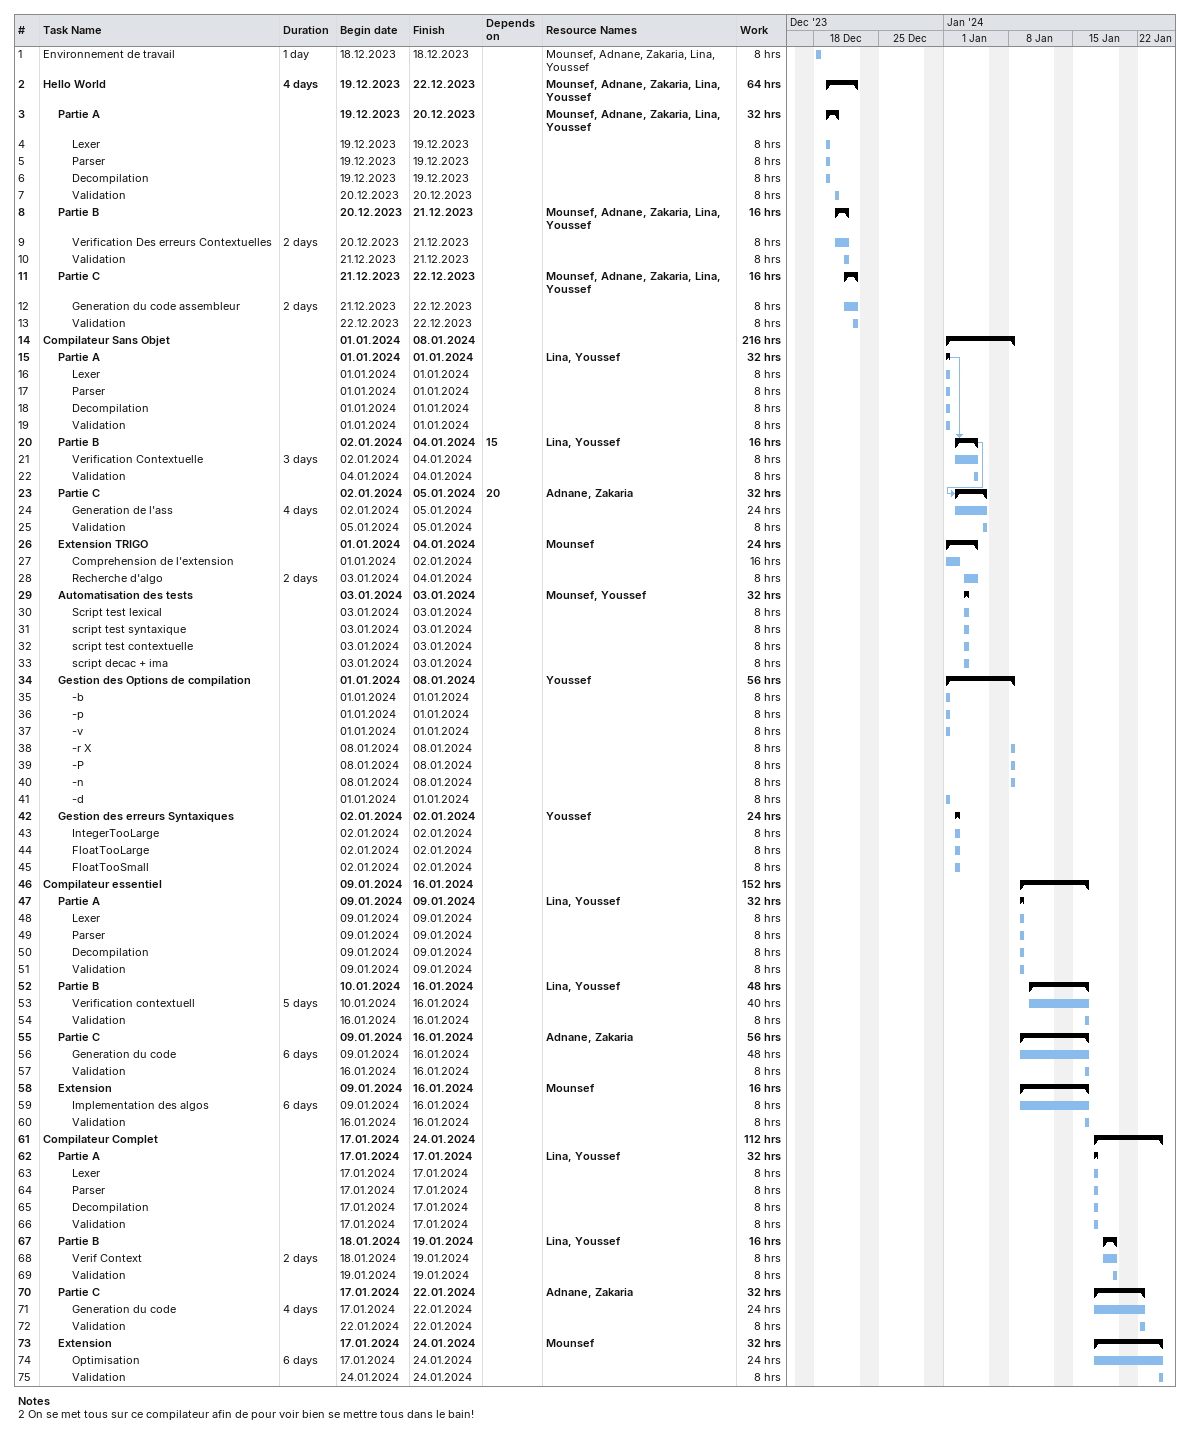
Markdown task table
| ID | Level | Task | Duration | Start | Finish | Predecessors | Resources | Work (h) |
|---|---|---|---|---|---|---|---|---|
| 1 | 1 | Environnement de travail | 1d | 2023-12-18 | 2023-12-18 |  | Mounsef, Adnane, Zakaria, Lina, Youssef | 8 |
| 2 | 1 | **Hello World** | 4d | 2023-12-19 | 2023-12-22 |  | Mounsef, Adnane, Zakaria, Lina, Youssef | 64 |
| 3 | 2 | **Partie A** |  | 2023-12-19 | 2023-12-20 |  | Mounsef, Adnane, Zakaria, Lina, Youssef | 32 |
| 4 | 3 | Lexer |  | 2023-12-19 | 2023-12-19 |  |  | 8 |
| 5 | 3 | Parser |  | 2023-12-19 | 2023-12-19 |  |  | 8 |
| 6 | 3 | Decompilation |  | 2023-12-19 | 2023-12-19 |  |  | 8 |
| 7 | 3 | Validation |  | 2023-12-20 | 2023-12-20 |  |  | 8 |
| 8 | 2 | **Partie B** |  | 2023-12-20 | 2023-12-21 |  | Mounsef, Adnane, Zakaria, Lina, Youssef | 16 |
| 9 | 3 | Verification Des erreurs Contextuelles | 2d | 2023-12-20 | 2023-12-21 |  |  | 8 |
| 10 | 3 | Validation |  | 2023-12-21 | 2023-12-21 |  |  | 8 |
| 11 | 2 | **Partie C** |  | 2023-12-21 | 2023-12-22 |  | Mounsef, Adnane, Zakaria, Lina, Youssef | 16 |
| 12 | 3 | Generation du code assembleur | 2d | 2023-12-21 | 2023-12-22 |  |  | 8 |
| 13 | 3 | Validation |  | 2023-12-22 | 2023-12-22 |  |  | 8 |
| 14 | 1 | **Compilateur Sans Objet** |  | 2024-01-01 | 2024-01-08 |  |  | 216 |
| 15 | 2 | **Partie A** |  | 2024-01-01 | 2024-01-01 |  | Lina, Youssef | 32 |
| 16 | 3 | Lexer |  | 2024-01-01 | 2024-01-01 |  |  | 8 |
| 17 | 3 | Parser |  | 2024-01-01 | 2024-01-01 |  |  | 8 |
| 18 | 3 | Decompilation |  | 2024-01-01 | 2024-01-01 |  |  | 8 |
| 19 | 3 | Validation |  | 2024-01-01 | 2024-01-01 |  |  | 8 |
| 20 | 2 | **Partie B** |  | 2024-01-02 | 2024-01-04 | 15 | Lina, Youssef | 16 |
| 21 | 3 | Verification Contextuelle | 3d | 2024-01-02 | 2024-01-04 |  |  | 8 |
| 22 | 3 | Validation |  | 2024-01-04 | 2024-01-04 |  |  | 8 |
| 23 | 2 | **Partie C** |  | 2024-01-02 | 2024-01-05 | 20 | Adnane, Zakaria | 32 |
| 24 | 3 | Generation de l'ass | 4d | 2024-01-02 | 2024-01-05 |  |  | 24 |
| 25 | 3 | Validation |  | 2024-01-05 | 2024-01-05 |  |  | 8 |
| 26 | 2 | **Extension TRIGO** |  | 2024-01-01 | 2024-01-04 |  | Mounsef | 24 |
| 27 | 3 | Comprehension de l'extension |  | 2024-01-01 | 2024-01-02 |  |  | 16 |
| 28 | 3 | Recherche d'algo | 2d | 2024-01-03 | 2024-01-04 |  |  | 8 |
| 29 | 2 | **Automatisation des tests** |  | 2024-01-03 | 2024-01-03 |  | Mounsef, Youssef | 32 |
| 30 | 3 | Script test lexical |  | 2024-01-03 | 2024-01-03 |  |  | 8 |
| 31 | 3 | script test syntaxique |  | 2024-01-03 | 2024-01-03 |  |  | 8 |
| 32 | 3 | script test contextuelle |  | 2024-01-03 | 2024-01-03 |  |  | 8 |
| 33 | 3 | script decac + ima |  | 2024-01-03 | 2024-01-03 |  |  | 8 |
| 34 | 2 | **Gestion des Options de compilation** |  | 2024-01-01 | 2024-01-08 |  | Youssef | 56 |
| 35 | 3 | -b |  | 2024-01-01 | 2024-01-01 |  |  | 8 |
| 36 | 3 | -p |  | 2024-01-01 | 2024-01-01 |  |  | 8 |
| 37 | 3 | -v |  | 2024-01-01 | 2024-01-01 |  |  | 8 |
| 38 | 3 | -r X |  | 2024-01-08 | 2024-01-08 |  |  | 8 |
| 39 | 3 | -P |  | 2024-01-08 | 2024-01-08 |  |  | 8 |
| 40 | 3 | -n |  | 2024-01-08 | 2024-01-08 |  |  | 8 |
| 41 | 3 | -d |  | 2024-01-01 | 2024-01-01 |  |  | 8 |
| 42 | 2 | **Gestion des erreurs Syntaxiques** |  | 2024-01-02 | 2024-01-02 |  | Youssef | 24 |
| 43 | 3 | IntegerTooLarge |  | 2024-01-02 | 2024-01-02 |  |  | 8 |
| 44 | 3 | FloatTooLarge |  | 2024-01-02 | 2024-01-02 |  |  | 8 |
| 45 | 3 | FloatTooSmall |  | 2024-01-02 | 2024-01-02 |  |  | 8 |
| 46 | 1 | **Compilateur essentiel** |  | 2024-01-09 | 2024-01-16 |  |  | 152 |
| 47 | 2 | **Partie A** |  | 2024-01-09 | 2024-01-09 |  | Lina, Youssef | 32 |
| 48 | 3 | Lexer |  | 2024-01-09 | 2024-01-09 |  |  | 8 |
| 49 | 3 | Parser |  | 2024-01-09 | 2024-01-09 |  |  | 8 |
| 50 | 3 | Decompilation |  | 2024-01-09 | 2024-01-09 |  |  | 8 |
| 51 | 3 | Validation |  | 2024-01-09 | 2024-01-09 |  |  | 8 |
| 52 | 2 | **Partie B** |  | 2024-01-10 | 2024-01-16 |  | Lina, Youssef | 48 |
| 53 | 3 | Verification contextuell | 5d | 2024-01-10 | 2024-01-16 |  |  | 40 |
| 54 | 3 | Validation |  | 2024-01-16 | 2024-01-16 |  |  | 8 |
| 55 | 2 | **Partie C** |  | 2024-01-09 | 2024-01-16 |  | Adnane, Zakaria | 56 |
| 56 | 3 | Generation du code | 6d | 2024-01-09 | 2024-01-16 |  |  | 48 |
| 57 | 3 | Validation |  | 2024-01-16 | 2024-01-16 |  |  | 8 |
| 58 | 2 | **Extension** |  | 2024-01-09 | 2024-01-16 |  | Mounsef | 16 |
| 59 | 3 | Implementation des algos | 6d | 2024-01-09 | 2024-01-16 |  |  | 8 |
| 60 | 3 | Validation |  | 2024-01-16 | 2024-01-16 |  |  | 8 |
| 61 | 1 | **Compilateur Complet** |  | 2024-01-17 | 2024-01-24 |  |  | 112 |
| 62 | 2 | **Partie A** |  | 2024-01-17 | 2024-01-17 |  | Lina, Youssef | 32 |
| 63 | 3 | Lexer |  | 2024-01-17 | 2024-01-17 |  |  | 8 |
| 64 | 3 | Parser |  | 2024-01-17 | 2024-01-17 |  |  | 8 |
| 65 | 3 | Decompilation |  | 2024-01-17 | 2024-01-17 |  |  | 8 |
| 66 | 3 | Validation |  | 2024-01-17 | 2024-01-17 |  |  | 8 |
| 67 | 2 | **Partie B** |  | 2024-01-18 | 2024-01-19 |  | Lina, Youssef | 16 |
| 68 | 3 | Verif Context | 2d | 2024-01-18 | 2024-01-19 |  |  | 8 |
| 69 | 3 | Validation |  | 2024-01-19 | 2024-01-19 |  |  | 8 |
| 70 | 2 | **Partie C** |  | 2024-01-17 | 2024-01-22 |  | Adnane, Zakaria | 32 |
| 71 | 3 | Generation du code | 4d | 2024-01-17 | 2024-01-22 |  |  | 24 |
| 72 | 3 | Validation |  | 2024-01-22 | 2024-01-22 |  |  | 8 |
| 73 | 2 | **Extension** |  | 2024-01-17 | 2024-01-24 |  | Mounsef | 32 |
| 74 | 3 | Optimisation | 6d | 2024-01-17 | 2024-01-24 |  |  | 24 |
| 75 | 3 | Validation |  | 2024-01-24 | 2024-01-24 |  |  | 8 |

Notes
- 2: On se met tous sur ce compilateur afin de pour voir bien se mettre tous dans le bain!
